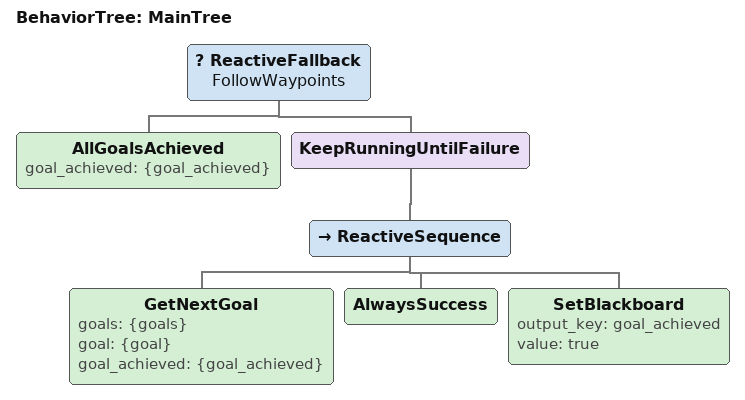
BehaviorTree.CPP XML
<!--
  This Behavior Tree processes each of the given waypoints with NavigateToPose.
-->
<root main_tree_to_execute="MainTree">
  <BehaviorTree ID="MainTree">
    <ReactiveFallback name="FollowWaypoints">
      <AllGoalsAchieved goal_achieved="{goal_achieved}"/>
      <KeepRunningUntilFailure>
        <ReactiveSequence>
          <GetNextGoal goals="{goals}" goal="{goal}" goal_achieved="{goal_achieved}"/>
          <AlwaysSuccess/>
          <SetBlackboard output_key="goal_achieved" value="true"/>
        </ReactiveSequence>
      </KeepRunningUntilFailure>
    </ReactiveFallback>
  </BehaviorTree>
</root>
